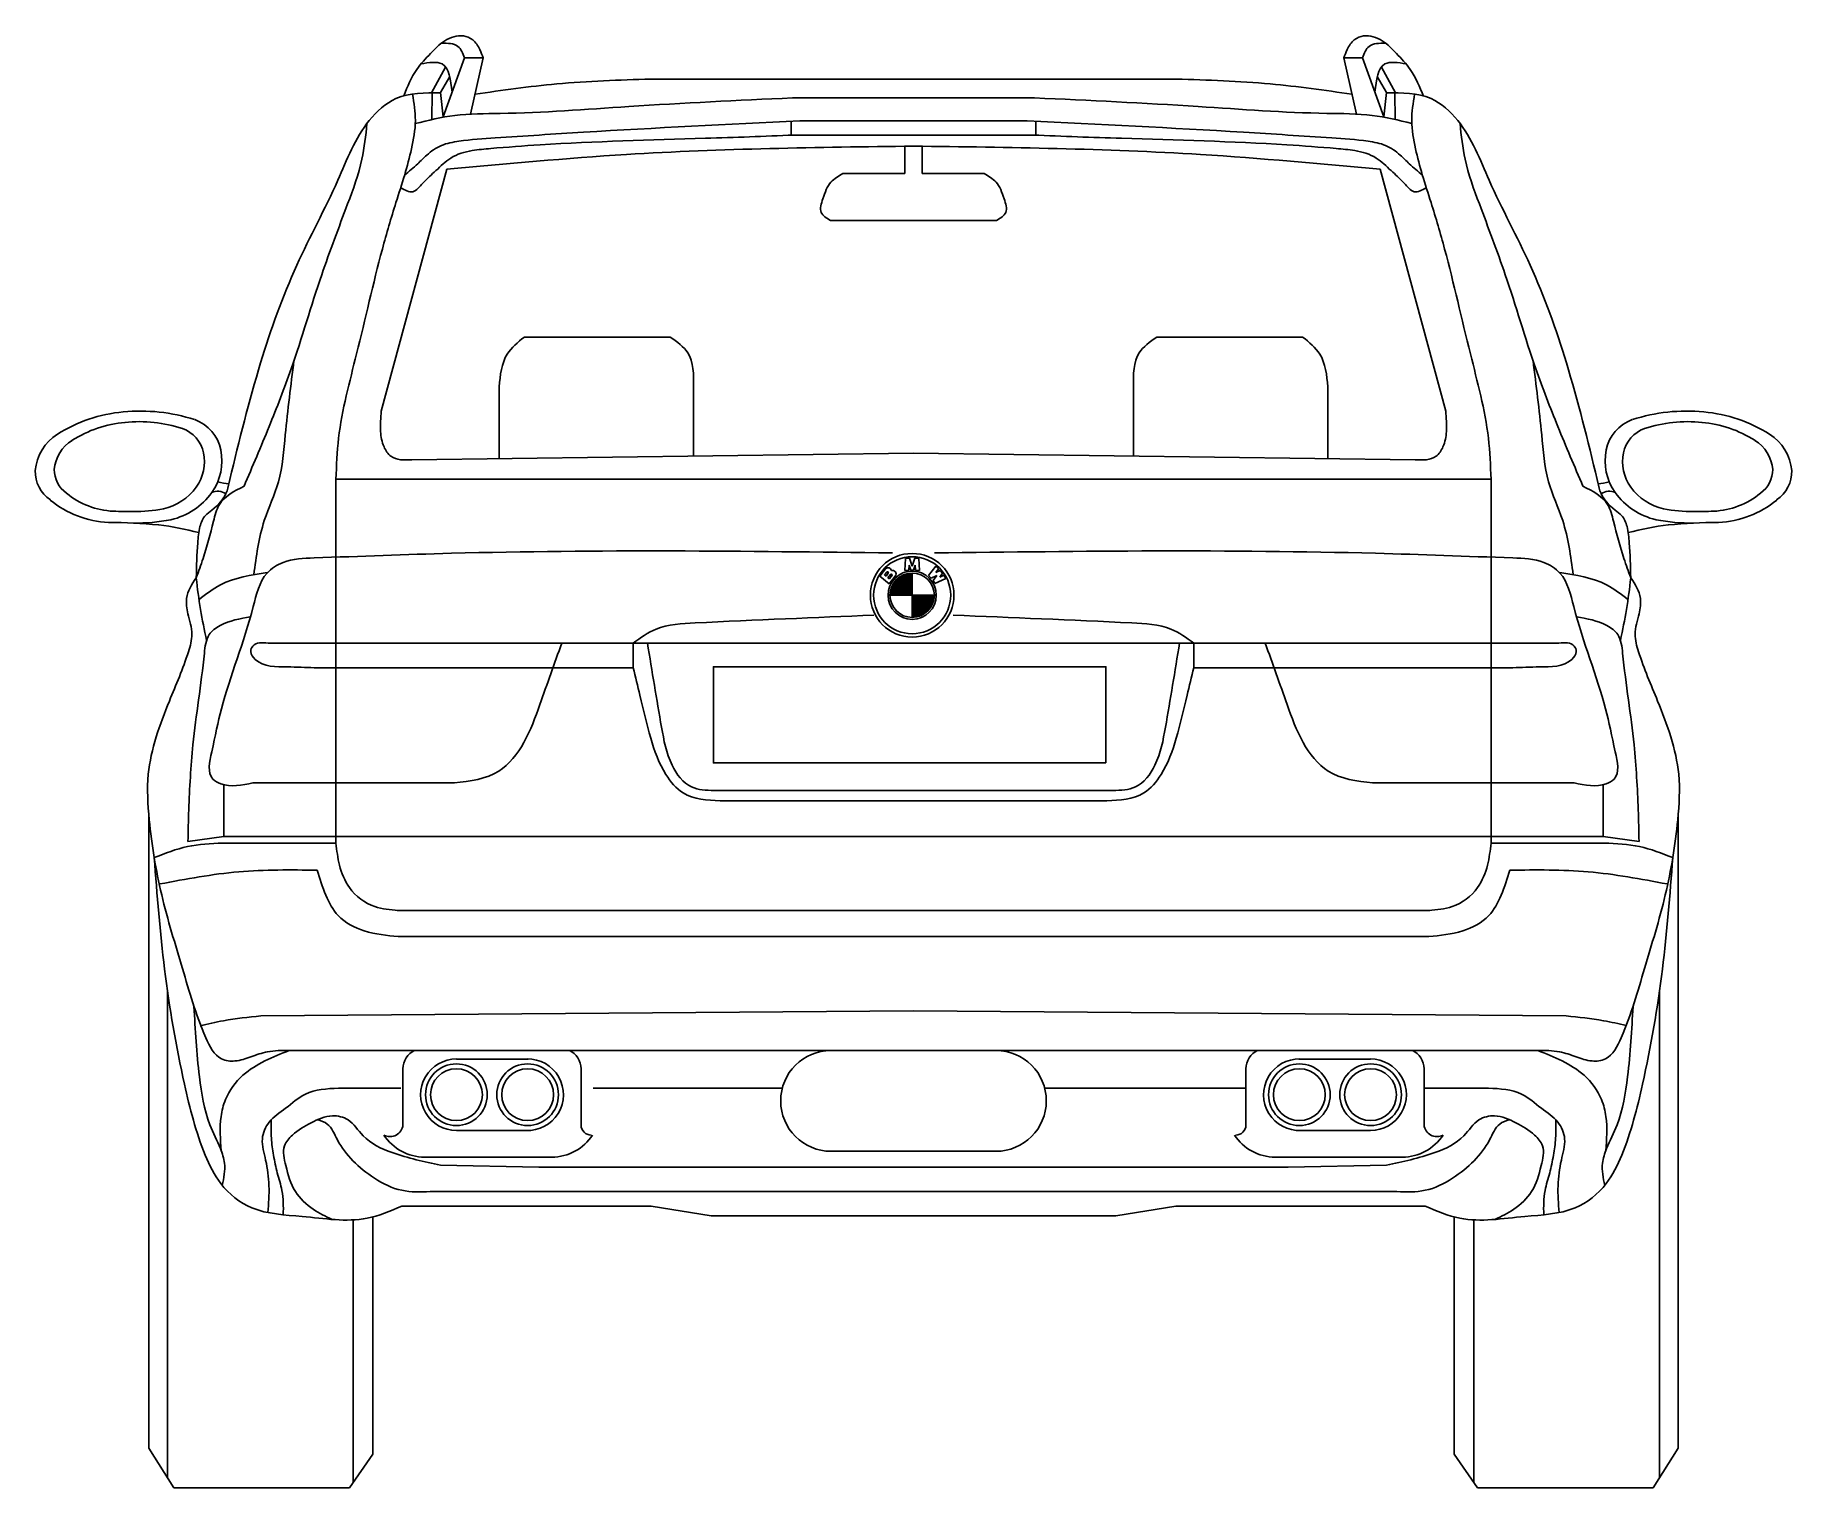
# Model space of a CAD drawing. Header units: millimetres. Extents: x -732 to 732, y 0 to 1210.
import ezdxf

# ---------------------------------------------------------------- set-up
doc = ezdxf.new("R2010")
doc.units = ezdxf.units.MM
doc.layers.add('ceco.net 207', color=7, linetype='Continuous')

msp = doc.modelspace()

# ---------------------------------------------------------------- linework, layer by layer
at = {"layer": 'ceco.net 207'}
for p, q in [((-374, 1191.2), (-391.8, 1142)), ((-358.5, 1191.2), (-374, 1191.2)), ((-358.5, 1191.2), (-368.9, 1144.4)), ((358.5, 1191.2), (369, 1144.3)), ((358.5, 1191.2), (374, 1191.2)), ((374, 1191.2), (391.8, 1142)), ((-401.4, 1162), (-389.7, 1183.6)), ((-386.3, 1175.6), (-394, 1162.5)), ((0, 1173.6), (-218.9, 1173.6)), ((0, 1173.6), (218.9, 1173.6)), ((386.3, 1175.6), (394, 1162.5)), ((401.4, 1162), (389.7, 1183.6)), ((-400.9, 1162), (-401.3, 1139.8)), ((-394, 1162.5), (-391.8, 1142)), ((0, 1157.9), (-100.9, 1157.9)), ((0, 1157.9), (100.9, 1157.9)), ((394, 1162.5), (391.8, 1142)), ((400.9, 1162), (401.3, 1139.8)), ((-101.8, 1138.3), (-101.8, 1126.9)), ((0, 1126.9), (-99.7, 1126.9)), ((0, 1138.7), (-94.7, 1138.7)), ((0, 1138.7), (94.7, 1138.7)), ((0, 1126.9), (99.7, 1126.9)), ((101.8, 1138.3), (101.8, 1126.9)), ((-7.3, 1117.6), (-7.3, 1094.9)), ((7.3, 1117.6), (7.3, 1094.9)), ((-388.8, 1098.4), (-443.3, 897)), ((388.8, 1098.4), (443.3, 897)), ((-7.3, 1094.9), (-58.8, 1094.9)), ((7.3, 1094.9), (58.8, 1094.9)), ((0, 1055.8), (-69.2, 1055.8)), ((0, 1055.8), (69.2, 1055.8)), ((-324.1, 958.7), (-202.7, 958.7)), ((324.1, 958.7), (202.7, 958.7)), ((-345.2, 917.2), (-345.2, 857.4)), ((-183.2, 859.6), (-183.2, 917.2)), ((183.2, 859.6), (183.2, 917.2)), ((345.2, 917.2), (345.2, 857.4)), ((0, 862), (-417.8, 856.4)), ((0, 862), (417.8, 856.4)), ((0, 840.3), (-481, 840.3)), ((-481, 840.3), (-481, 537.1)), ((0, 840.3), (481, 840.3)), ((481, 840.3), (481, 537.1)), ((-23.2, 765.5), (-28, 759.4)), ((-24.2, 760.5), (-22.3, 762.9)), ((-21.1, 761.9), (-22.9, 759.6)), ((-7.5, 761), (-1.1, 761)), ((-6.7, 774.1), (-7.1, 764.2)), ((-7.1, 764.2), (-3.9, 764.6)), ((-3.4, 774.5), (-6.7, 774.1)), ((-3.9, 764.6), (-3.7, 768.7)), ((-3.7, 768.7), (-2.3, 764.6)), ((-1.1, 767.7), (-3.4, 774.5)), ((-2.3, 764.6), (0, 764.6)), ((1.2, 774.5), (-1.1, 767.7)), ((-1.1, 762.1), (-1.1, 725.1)), ((0, 764.6), (1.5, 768.7)), ((4.5, 774.1), (1.2, 774.5)), ((1.5, 768.7), (1.6, 764.6)), ((1.6, 764.6), (4.9, 764.2)), ((4.9, 764.2), (4.5, 774.1)), ((18.6, 767.8), (12.6, 760)), ((20.9, 765.6), (18.6, 767.8)), ((18.6, 762.6), (20.9, 765.6)), ((22.3, 764.3), (18.6, 762.6)), ((21.8, 758.7), (24.2, 761.9)), ((24.2, 761.9), (22.3, 764.3)), ((-28, 759.4), (-20.3, 753.2)), ((-22.9, 759.6), (-24.2, 760.5)), ((-19.2, 760.8), (-21.3, 758.2)), ((-21.3, 758.2), (-20.1, 757.3)), ((-20.3, 753.2), (-15.2, 759.6)), ((-20.1, 757.3), (-18, 759.9)), ((-19.3, 747.1), (-1.1, 747.1)), ((-19.1, 748.2), (-1.1, 748.2)), ((-18.7, 749.4), (-1.1, 749.4)), ((-18.3, 750.6), (-1.1, 750.6)), ((-17.8, 751.7), (-1.1, 751.7)), ((-17.2, 752.9), (-1.1, 752.9)), ((-16.4, 754), (-1.1, 754)), ((-15.6, 755.2), (-1.1, 755.2)), ((-14.5, 756.4), (-1.1, 756.4)), ((-13.3, 757.5), (-1.1, 757.5)), ((-11.9, 758.7), (-1.1, 758.7)), ((-10, 759.9), (-1.1, 759.9)), ((12.6, 760), (14.8, 757.9)), ((14.8, 757.9), (19.4, 760)), ((19.4, 760), (16.3, 756)), ((16.3, 756), (17.8, 753.4)), ((17.8, 753.4), (26.8, 757.5)), ((25.2, 760.3), (21.8, 758.7)), ((26.8, 757.5), (25.2, 760.3)), ((-19.6, 744.8), (-1.1, 744.8)), ((-19.6, 743.6), (17.4, 743.6)), ((-19.5, 745.9), (-1.1, 745.9)), ((-1.1, 742.4), (17.4, 742.4)), ((-1.1, 741.3), (17.3, 741.3)), ((-1.1, 740.1), (17.1, 740.1)), ((-1.1, 739), (16.8, 739)), ((-1.1, 737.8), (16.5, 737.8)), ((-1.1, 736.6), (16.1, 736.6)), ((-1.1, 735.5), (15.5, 735.5)), ((-1.1, 734.3), (14.9, 734.3)), ((-1.1, 733.2), (14.2, 733.2)), ((-1.1, 732), (13.3, 732)), ((-1.1, 730.8), (12.3, 730.8)), ((-1.1, 729.7), (11.1, 729.7)), ((-1.1, 728.5), (9.6, 728.5)), ((-1.1, 727.4), (7.8, 727.4)), ((-1.1, 726.2), (5.3, 726.2)), ((0, 703.8), (-537.6, 703.8)), ((-233.5, 703.8), (-233.5, 683.2)), ((0, 703.8), (537.6, 703.8)), ((233.5, 703.8), (233.5, 683.2)), ((-233.5, 683.2), (-499.1, 683.2)), ((233.5, 683.2), (499.1, 683.2)), ((-574.4, 585.8), (-574.5, 542.5)), ((-382.4, 587.2), (-550.2, 587.2)), ((382.4, 587.2), (550.2, 587.2)), ((574.4, 585.8), (574.5, 542.5)), ((0, 580.9), (-166.1, 580.9)), ((0, 572.2), (-160.9, 572.2)), ((0, 580.9), (166.1, 580.9)), ((0, 572.2), (160.9, 572.2)), ((-637, 33.1), (-637, 562.1)), ((637, 33.1), (637, 562.1)), ((-574.5, 542.5), (-604.3, 538.4)), ((0, 542.5), (-574.5, 542.5)), ((0, 542.5), (574.5, 542.5)), ((574.5, 542.5), (604.3, 538.4)), ((-481, 537.1), (-575.4, 537.1)), ((481, 537.1), (575.4, 537.1)), ((0, 481.1), (-430, 481.1)), ((0, 481.1), (430, 481.1)), ((0, 459.2), (-429.1, 459.2)), ((0, 459.2), (429.1, 459.2)), ((-621.3, 8.3), (-621.3, 413.5)), ((621.3, 8.3), (621.3, 413.5)), ((0, 397.4), (-543.6, 393.2)), ((0, 397.4), (543.6, 393.2)), ((-519.9, 364.4), (0, 364.4)), ((-320.9, 357.2), (-380.7, 357.2)), ((519.9, 364.4), (0, 364.4)), ((320.9, 357.2), (380.7, 357.2)), ((-425.3, 349.1), (-425.3, 302.3)), ((-276.9, 349.1), (-276.9, 302.3)), ((276.9, 349.1), (276.9, 302.3)), ((425.3, 349.1), (425.3, 302.3)), ((-427.1, 333), (-478.9, 333)), ((-266.7, 333), (-109.2, 333)), ((276.9, 333), (109.2, 333)), ((425.3, 333), (478.9, 333)), ((-320, 297.7), (-380.7, 297.7)), ((320, 297.7), (380.7, 297.7)), ((-68.6, 280.4), (0, 280.4)), ((68.6, 280.4), (0, 280.4)), ((-301.3, 275.5), (-407.1, 275.5)), ((-394, 268.8), (-312.1, 267.2)), ((-312.1, 267.2), (0, 267.2)), ((312.1, 267.2), (0, 267.2)), ((301.3, 275.5), (407.1, 275.5)), ((394, 268.8), (312.1, 267.2)), ((-426.3, 234.7), (-218.5, 234.7)), ((-402.6, 246.8), (0, 246.8)), ((-218.5, 234.7), (-168.6, 226.6)), ((402.6, 246.8), (0, 246.8)), ((218.5, 234.7), (168.6, 226.6)), ((426.3, 234.7), (218.5, 234.7)), ((-466.8, 4.3), (-466.8, 223.2)), ((-450.3, 28.1), (-450.3, 225.8)), ((-168.6, 226.6), (0, 226.6)), ((168.6, 226.6), (0, 226.6)), ((450.3, 28.1), (450.3, 225.8)), ((466.8, 4.3), (466.8, 223.2)), ((-637, 33.1), (-616, 0)), ((637, 33.1), (616, 0)), ((-469.8, 0), (-450.3, 28.1)), ((469.8, 0), (450.3, 28.1)), ((-616, 0), (-469.8, 0)), ((616, 0), (469.8, 0))]:
    msp.add_line(p, q, dxfattribs=at)
msp.add_lwpolyline([(160.3, 603.9), (-166.7, 603.9), (-166.7, 684), (160.3, 684)], close=True, dxfattribs=at)
for centre, radius in [((-1.1, 743.6), 34.8), ((-1.1, 743.6), 32.1), ((-1.1, 743.6), 20.1), ((-1.1, 743.6), 18.5), ((-380.7, 327.5), 25.7), ((-321.4, 327.5), 25.7), ((321.4, 327.5), 25.7), ((380.7, 327.5), 25.7), ((-380.7, 327.5), 21.6), ((-321.4, 327.5), 21.6), ((321.4, 327.5), 21.6), ((380.7, 327.5), 21.6)]:
    msp.add_circle(centre, radius, dxfattribs=at)
for centre, radius, start, end in [((-647.3, 774.3), 122.5, 95.1322, 122.4344), ((-643.5, 752.5), 144.5, 71.952, 95.8531), ((643.5, 752.5), 144.5, 84.1469, 108.048), ((647.3, 774.3), 122.5, 57.5656, 84.8678), ((-647.9, 789.6), 98.4, 95.1322, 122.4344), ((-644.9, 772.1), 116.1, 71.952, 95.8531), ((-618.2, 856.7), 27.4, 11.6318, 70.1034), ((-610.3, 857.8), 34.1, 11.6318, 70.1034), ((610.3, 857.8), 34.1, 109.8966, 168.3682), ((618.2, 856.7), 27.4, 109.8966, 168.3682), ((644.9, 772.1), 116.1, 84.1469, 108.048), ((647.9, 789.6), 98.4, 57.5656, 84.8678), ((-692, 843.9), 39.7, 121.8156, 174.8513), ((-683.9, 845.5), 31.9, 121.8156, 174.8513), ((-621.8, 855.5), 45.8, 324.7107, 11.5387), ((621.8, 855.5), 45.8, 168.4613, 215.2893), ((683.9, 845.5), 31.9, 5.1487, 58.1844), ((692, 843.9), 39.7, 5.1487, 58.1844), ((-627.4, 854.9), 36.8, 324.7107, 11.5387), ((627.4, 854.9), 36.8, 168.4613, 215.2893), ((-702.9, 846.7), 28.6, 178.4328, 236.0708), ((-692.6, 847.8), 23, 178.4328, 236.0708), ((-568.7, 872.3), 35.8, 252.6002, 267.7108), ((568.7, 872.3), 35.8, 272.2892, 287.3998), ((692.6, 847.8), 23, 303.9292, 1.5672), ((702.9, 846.7), 28.6, 303.9292, 1.5672), ((-666.5, 886.6), 82.5, 230.5179, 267.2559), ((-663.3, 879.8), 66.3, 230.5179, 267.2559), ((-635.4, 861.4), 47.1, 283.0504, 323.857), ((-631.7, 863.6), 58.6, 283.0504, 323.857), ((-579.5, 819.7), 10.6, 51.1696, 117.7897), ((579.5, 819.7), 10.6, 62.2103, 128.8304), ((631.7, 863.6), 58.6, 216.143, 256.9496), ((635.4, 861.4), 47.1, 216.143, 256.9496), ((663.3, 879.8), 66.3, 272.7441, 309.4821), ((666.5, 886.6), 82.5, 272.7441, 309.4821), ((-653.8, 1010), 196.7, 266.3048, 271.2008), ((-647.8, 931), 117.7, 269.0763, 281.2841), ((-647.2, 950.2), 146.5, 269.0763, 281.2841), ((647.2, 950.2), 146.5, 258.7159, 270.9237), ((647.8, 931), 117.7, 258.7159, 270.9237), ((653.8, 1010), 196.7, 268.7992, 273.6952), ((-668.1, 432.5), 371.7, 83.917, 90.3647), ((-653.1, 584.8), 218.7, 74.6752, 83.581), ((653.1, 584.8), 218.7, 96.419, 105.3248), ((668.1, 432.5), 371.7, 89.6353, 96.083), ((-21.1, 763.9), 2.62, 3.5411, 141.5977), ((-21.7, 762.4), 0.781, 321.6974, 142.4623), ((-18.6, 760.3), 0.781, 321.3189, 141.8384), ((-17.4, 761.4), 2.87, 321.3183, 111.5293), ((-408.4, 349.1), 16.9, 114.7781, 180), ((-380.7, 327.5), 29.8, 89.9968, 270.0309), ((-321.4, 327.5), 29.8, 267.3742, 90.8519), ((-293.7, 349.1), 16.9, 0, 65.2219), ((-68.6, 322.4), 42, 90, 270), ((68.6, 322.4), 42, 270, 90), ((293.7, 349.1), 16.9, 114.7781, 180), ((321.4, 327.5), 29.8, 89.1481, 272.6258), ((380.7, 327.5), 29.8, 269.9691, 90.0032), ((408.4, 349.1), 16.9, 0, 65.2219), ((-435.9, 303.3), 10.7, 240.9417, 355.0455), ((-407.1, 316.1), 40.6, 213.0947, 270), ((-301.3, 316.1), 40.6, 270, 326.9053), ((-268.4, 302.3), 8.44, 180, 270), ((301.3, 316.1), 40.6, 213.0947, 270), ((268.4, 302.3), 8.44, 270, 0), ((407.1, 316.1), 40.6, 270, 326.9053), ((435.9, 303.3), 10.7, 184.9545, 299.0583)]:
    msp.add_arc(centre, radius, start, end, dxfattribs=at)
for points, knots in [([(-424.6, 1159.6), (-421.5, 1167.3), (-416.1, 1180.4), (-402.6, 1194.5), (-391.3, 1206.4), (-377.4, 1211.2), (-366, 1206.7), (-361.3, 1199), (-359.3, 1193.5), (-358.5, 1191.2)], [0.257354, 0.257354, 0.257354, 0.257354, 24.917881, 42.37819, 58.209501, 74.253573, 82.639773, 92.764533, 100.130386, 100.130386, 100.130386, 100.130386]), ([(-393.1, 1203.5), (-387.9, 1203.5), (-378.6, 1203.4), (-375.4, 1195), (-374, 1191.2)], [0, 0, 0, 0, 13.91978, 24.948157, 24.948157, 24.948157, 24.948157]), ([(424.7, 1159.3), (421.6, 1167.1), (416.2, 1180.3), (402.6, 1194.5), (391.3, 1206.4), (377.4, 1211.2), (366, 1206.7), (361.3, 1199), (359.3, 1193.5), (358.5, 1191.2)], [0, 0, 0, 0, 24.917881, 42.37819, 58.209501, 74.253573, 82.639773, 92.764533, 100.130386, 100.130386, 100.130386, 100.130386]), ([(393.1, 1203.5), (387.9, 1203.5), (378.6, 1203.4), (375.4, 1195), (374, 1191.2)], [0, 0, 0, 0, 13.91978, 24.948157, 24.948157, 24.948157, 24.948157]), ([(-410.2, 1186.2), (-403.6, 1187.3), (-387.4, 1190.1), (-385.5, 1172.8), (-384.3, 1162.7)], [0, 0, 0, 0, 17.541308, 42.541691, 42.541691, 42.541691, 42.541691]), ([(410.2, 1186.2), (403.6, 1187.3), (387.4, 1190.1), (385.5, 1172.8), (384.3, 1162.7)], [0, 0, 0, 0, 17.541308, 42.541691, 42.541691, 42.541691, 42.541691]), ([(-218.9, 1173.6), (-245, 1172.8), (-294.1, 1171.2), (-342.6, 1164.2), (-365.2, 1161)], [0, 0, 0, 0, 78.370133, 146.972805, 146.972805, 146.972805, 146.972805]), ([(218.9, 1173.6), (245, 1172.8), (294.1, 1171.2), (342.6, 1164.2), (365.2, 1161)], [0, 0, 0, 0, 78.370133, 146.972805, 146.972805, 146.972805, 146.972805]), ([(-569.5, 839.9), (-561.5, 872.5), (-546.7, 933.2), (-516.7, 1017), (-481.1, 1081.7), (-461.9, 1133.2), (-429.9, 1162.4), (-406.9, 1162.1), (-394, 1162)], [0, 0, 0, 0, 100.736851, 187.348544, 265.84935, 322.095731, 350.948863, 388.274145, 388.274145, 388.274145, 388.274145]), ([(-481, 840.3), (-480.6, 851.7), (-479.1, 887.1), (-461.6, 950.5), (-447.3, 1016.2), (-432.9, 1065.6), (-423.7, 1093.2), (-417.8, 1115.8), (-413.6, 1138.5), (-416, 1153.7), (-417.2, 1161.1)], [0, 0, 0, 0, 34.235779, 106.024142, 195.96409, 236.320409, 260.44342, 282.956083, 306.583428, 328.845944, 328.845944, 328.845944, 328.845944]), ([(-100.9, 1157.9), (-146.3, 1155.8), (-227.5, 1152), (-321, 1144.5), (-380.9, 1144.9), (-404.1, 1139.2), (-415, 1136.5)], [0, 0, 0, 0, 136.550944, 243.709458, 281.650261, 315.199583, 315.199583, 315.199583, 315.199583]), ([(100.9, 1157.9), (146.3, 1155.8), (227.5, 1152), (321, 1144.6), (380.9, 1144.9), (404.1, 1139.3), (415, 1136.6)], [0, 0, 0, 0, 136.550944, 243.709458, 281.650261, 315.196693, 315.196693, 315.196693, 315.196693]), ([(569.5, 839.9), (561.5, 872.5), (546.7, 933.2), (516.7, 1017), (481.1, 1081.7), (461.9, 1133.2), (429.9, 1162.4), (406.9, 1162.1), (394, 1162)], [0, 0, 0, 0, 100.736851, 187.348544, 265.84935, 322.095731, 350.948863, 388.274145, 388.274145, 388.274145, 388.274145]), ([(481, 840.3), (480.6, 851.7), (479.1, 887.1), (461.6, 950.5), (447.3, 1016.2), (432.9, 1065.6), (423.7, 1093.2), (417.8, 1115.8), (413.6, 1138.5), (416.1, 1153.7), (417.4, 1161.1)], [0, 0, 0, 0, 34.235779, 106.024142, 195.96409, 236.320409, 260.44342, 282.956083, 306.583428, 328.84279, 328.84279, 328.84279, 328.84279]), ([(-557.6, 834.4), (-550.5, 850.9), (-536.8, 883.2), (-514, 941.6), (-496, 1004.8), (-474, 1062), (-458.7, 1103.5), (-456.2, 1126.5), (-455.2, 1136.5)], [0, 0, 0, 0, 53.904584, 105.34923, 187.803926, 250.615979, 289.720932, 319.670606, 319.670606, 319.670606, 319.670606]), ([(-99.7, 1126.9), (-124.2, 1125.9), (-194.7, 1123.3), (-278.9, 1121.4), (-343.6, 1116.5), (-368.7, 1114.3), (-385.5, 1109.7), (-397.5, 1097.1), (-407.7, 1088.7), (-416.5, 1077.1), (-423.6, 1081.1), (-427.2, 1083)], [0, 0, 0, 0, 73.751515, 211.457856, 252.784355, 268.229207, 287.222662, 303.386724, 318.57598, 329.463425, 340.042488, 340.042488, 340.042488, 340.042488]), ([(-94.7, 1138.7), (-154.8, 1135.8), (-239.3, 1131.8), (-334, 1125.5), (-373.5, 1122.9), (-393.5, 1119.3), (-404.7, 1111.4), (-413.7, 1101.9), (-420.1, 1096.6), (-423.9, 1093.6)], [0, 0, 0, 0, 180.526563, 254.000687, 284.368352, 299.501938, 314.11353, 324.505482, 338.870437, 338.870437, 338.870437, 338.870437]), ([(94.7, 1138.7), (154.8, 1135.8), (239.3, 1131.8), (334, 1125.5), (373.5, 1122.9), (393.5, 1119.3), (404.7, 1111.4), (413.7, 1101.9), (420.1, 1096.6), (423.9, 1093.6)], [0, 0, 0, 0, 180.526563, 254.000687, 284.368352, 299.501938, 314.11353, 324.505482, 338.870437, 338.870437, 338.870437, 338.870437]), ([(99.7, 1126.9), (124.2, 1125.9), (194.7, 1123.3), (278.9, 1121.4), (343.6, 1116.5), (368.7, 1114.3), (385.5, 1109.7), (397.5, 1097.1), (407.7, 1088.7), (416.5, 1077.1), (423.6, 1081.1), (427.2, 1083)], [0, 0, 0, 0, 73.751515, 211.457856, 252.784355, 268.229207, 287.222662, 303.386724, 318.57598, 329.463425, 340.042488, 340.042488, 340.042488, 340.042488]), ([(557.6, 834.4), (550.5, 850.9), (536.8, 883.2), (514, 941.6), (496, 1004.8), (474, 1062), (458.7, 1103.5), (456.2, 1126.5), (455.2, 1136.5)], [0, 0, 0, 0, 53.904584, 105.34923, 187.803926, 250.615979, 289.720932, 319.670606, 319.670606, 319.670606, 319.670606]), ([(0, 1117.7), (-79.8, 1116.7), (-209.7, 1115), (-339, 1103), (-388.8, 1098.4)], [0, 0, 0, 0, 239.237593, 389.449785, 389.449785, 389.449785, 389.449785]), ([(0, 1117.7), (79.8, 1116.7), (209.7, 1115), (339, 1103), (388.8, 1098.4)], [0, 0, 0, 0, 239.237593, 389.449785, 389.449785, 389.449785, 389.449785]), ([(-69.2, 1055.8), (-72.5, 1057.8), (-79.4, 1061.9), (-74.9, 1075.6), (-70.7, 1088), (-62.4, 1092.7), (-58.8, 1094.9)], [0, 0, 0, 0, 10.117541, 21.623605, 36.944621, 49.226649, 49.226649, 49.226649, 49.226649]), ([(69.2, 1055.8), (72.5, 1057.8), (79.4, 1061.9), (74.9, 1075.6), (70.7, 1088), (62.4, 1092.7), (58.8, 1094.9)], [0, 0, 0, 0, 10.117541, 21.623605, 36.944621, 49.226649, 49.226649, 49.226649, 49.226649]), ([(-345.2, 917.2), (-344.2, 927), (-342.5, 943.8), (-329.5, 954.3), (-324.1, 958.7)], [0, 0, 0, 0, 28.168223, 48.240475, 48.240475, 48.240475, 48.240475]), ([(-183.2, 917.2), (-183.1, 927.5), (-183, 945), (-197, 954.7), (-202.7, 958.7)], [0, 0, 0, 0, 28.773275, 48.506083, 48.506083, 48.506083, 48.506083]), ([(183.2, 917.2), (183.1, 927.5), (183, 945), (197, 954.7), (202.7, 958.7)], [0, 0, 0, 0, 28.773275, 48.506083, 48.506083, 48.506083, 48.506083]), ([(345.2, 917.2), (344.2, 927), (342.5, 943.8), (329.5, 954.3), (324.1, 958.7)], [0, 0, 0, 0, 28.168223, 48.240475, 48.240475, 48.240475, 48.240475]), ([(-549.4, 760.7), (-547.4, 776), (-544, 802.7), (-526.1, 839.2), (-523, 885), (-518.6, 918.5), (-516, 939)], [0, 0, 0, 0, 46.026575, 80.36498, 120.00265, 182.106405, 182.106405, 182.106405, 182.106405]), ([(549.4, 760.7), (547.4, 776), (544, 802.7), (526.1, 839.2), (523, 885), (518.6, 918.5), (516, 939)], [0, 0, 0, 0, 46.026575, 80.36498, 120.00265, 182.106405, 182.106405, 182.106405, 182.106405]), ([(-443.3, 897), (-443.7, 891.3), (-444.6, 881.3), (-442.2, 868.1), (-434.3, 855.8), (-424.2, 856.2), (-417.8, 856.4)], [0, 0, 0, 0, 17.06271, 30.093748, 39.886658, 57.610567, 57.610567, 57.610567, 57.610567]), ([(443.3, 897), (443.7, 891.3), (444.6, 881.3), (442.2, 868.1), (434.3, 855.8), (424.2, 856.2), (417.8, 856.4)], [0, 0, 0, 0, 17.06271, 30.093748, 39.886658, 57.610567, 57.610567, 57.610567, 57.610567]), ([(-597.4, 758.2), (-597.1, 767.9), (-596.7, 782.2), (-595.2, 799.7), (-591.1, 809.8), (-580.5, 816.8), (-571.9, 826.8), (-570.1, 836.7), (-569.5, 839.9)], [0, 0, 0, 0, 29.13236, 42.742618, 53.147752, 59.950126, 80.522515, 90.081603, 90.081603, 90.081603, 90.081603]), ([(-597.4, 758.2), (-595.4, 763.5), (-589.7, 778.9), (-584.5, 799.2), (-578.5, 823.7), (-565.7, 830.3), (-557.6, 834.4)], [0, 0, 0, 0, 16.953616, 49.206848, 63.893369, 89.592508, 89.592508, 89.592508, 89.592508]), ([(597.4, 758.2), (595.4, 763.5), (589.7, 778.9), (584.5, 799.2), (578.5, 823.7), (565.7, 830.3), (557.6, 834.4)], [0, 0, 0, 0, 16.953616, 49.206848, 63.893369, 89.592508, 89.592508, 89.592508, 89.592508]), ([(597.4, 758.2), (597.1, 767.9), (596.7, 782.2), (595.2, 799.7), (591.1, 809.8), (580.5, 816.8), (571.9, 826.8), (570.1, 836.7), (569.5, 839.9)], [0, 0, 0, 0, 29.13236, 42.742618, 53.147752, 59.950126, 80.522515, 90.081603, 90.081603, 90.081603, 90.081603]), ([(-550.2, 587.2), (-559.3, 585.3), (-570.9, 582.9), (-589.1, 592.6), (-582.9, 619.7), (-574, 664.8), (-553.7, 713.5), (-543.9, 760.2), (-522.3, 773.9), (-469.3, 775.7), (-301.3, 782.2), (-140.3, 780.4), (-17.6, 778.8)], [0, 0, 0, 0, 0.0161919, 0.0207512, 0.0344407, 0.0566723, 0.1103847, 0.1285753, 0.1382362, 0.1541003, 0.2230528, 0.4446098, 0.4446098, 0.4446098, 0.4446098]), ([(550.2, 587.2), (559.3, 585.3), (570.9, 582.9), (589.1, 592.6), (582.9, 619.7), (574, 664.8), (553.7, 713.5), (543.9, 760.2), (522.3, 773.9), (469.3, 775.7), (301.3, 782.2), (140.3, 780.4), (17.6, 778.8)], [0, 0, 0, 0, 0.0161919, 0.0207512, 0.0344407, 0.0566723, 0.1103847, 0.1285753, 0.1382362, 0.1541003, 0.2230528, 0.4446098, 0.4446098, 0.4446098, 0.4446098]), ([(-595.1, 739.9), (-589.4, 744.4), (-572.9, 757.4), (-551.8, 760.4), (-538.2, 762.4)], [0, 0, 0, 0, 21.688741, 62.137133, 62.137133, 62.137133, 62.137133]), ([(595.1, 739.9), (589.4, 744.4), (572.9, 757.4), (551.8, 760.4), (538.2, 762.4)], [0, 0, 0, 0, 21.688741, 62.137133, 62.137133, 62.137133, 62.137133]), ([(-519.9, 364.4), (-526.1, 364.4), (-537, 364.4), (-551.7, 359.2), (-564.1, 354.7), (-580.8, 356.7), (-596.2, 388.1), (-608.6, 433), (-627.7, 493.7), (-636.5, 547.9), (-639.8, 603.3), (-622.5, 650), (-606.5, 686.8), (-599.3, 712), (-604.6, 726.5), (-606.8, 743.4), (-601.2, 752.7), (-597.4, 758.2)], [0, 0, 0, 0, 18.202333, 32.681065, 46.304471, 57.534004, 79.576301, 140.28315, 204.110799, 267.58974, 305.638636, 368.973398, 412.926916, 427.872888, 445.309855, 458.048741, 477.168892, 477.168892, 477.168892, 477.168892]), ([(-588.8, 706), (-590.6, 714.6), (-594.3, 731.8), (-596.4, 749.3), (-597.4, 758.2)], [0, 0, 0, 0, 26.231507, 52.891938, 52.891938, 52.891938, 52.891938]), ([(519.9, 364.4), (526.1, 364.4), (537, 364.4), (551.7, 359.2), (564.1, 354.7), (580.8, 356.7), (596.2, 388.1), (608.6, 433), (627.7, 493.7), (636.5, 547.9), (639.8, 603.3), (622.5, 650), (606.5, 686.8), (599.3, 712), (604.6, 726.5), (606.8, 743.4), (601.2, 752.7), (597.4, 758.2)], [0, 0, 0, 0, 18.202333, 32.681065, 46.304471, 57.534004, 79.576301, 140.28315, 204.110799, 267.58974, 305.638636, 368.973398, 412.926916, 427.872888, 445.309855, 458.048741, 477.168892, 477.168892, 477.168892, 477.168892]), ([(588.8, 706), (590.6, 714.6), (594.3, 731.8), (596.4, 749.3), (597.4, 758.2)], [0, 0, 0, 0, 26.231507, 52.891938, 52.891938, 52.891938, 52.891938]), ([(-604.3, 538.4), (-604.1, 547.2), (-603.5, 574), (-600.4, 627), (-592.6, 673.7), (-589.1, 710.6), (-573.5, 721.9), (-560.9, 724.1), (-552.2, 725.6)], [0, 0, 0, 0, 26.52744, 80.597195, 157.623325, 173.618864, 185.329307, 211.746854, 211.746854, 211.746854, 211.746854]), ([(-233.5, 703.8), (-227.4, 708.2), (-212.1, 719), (-141.9, 722.6), (-82, 725), (-32.9, 727)], [0, 0, 0, 0, 22.341619, 55.28031, 204.382091, 204.382091, 204.382091, 204.382091]), ([(233.5, 703.8), (227.4, 708.2), (212.1, 719), (141.9, 722.6), (82, 725), (32.9, 727)], [0, 0, 0, 0, 22.341619, 55.28031, 204.382091, 204.382091, 204.382091, 204.382091]), ([(604.3, 538.4), (604.1, 547.2), (603.5, 574), (600.4, 627), (592.6, 673.7), (589.1, 710.6), (573.5, 721.9), (560.9, 724.1), (552.2, 725.6)], [0, 0, 0, 0, 26.52744, 80.597195, 157.623325, 173.618864, 185.329307, 211.746854, 211.746854, 211.746854, 211.746854]), ([(-499.1, 683.2), (-506.4, 683.5), (-522.8, 684.2), (-543.9, 683.6), (-553.2, 695.7), (-549.3, 704.6), (-542.5, 704.1), (-537.6, 703.8)], [0, 0, 0, 0, 22.50124, 50.087982, 57.524618, 62.49155, 75.349694, 75.349694, 75.349694, 75.349694]), ([(-382.4, 587.2), (-369.2, 588.8), (-345, 591.7), (-322.4, 621.2), (-309, 658.8), (-299, 686.7), (-293, 703.8)], [0, 0, 0, 0, 38.196567, 70.024588, 104.294095, 158.674624, 158.674624, 158.674624, 158.674624]), ([(-166.1, 580.9), (-172.7, 581.1), (-187.8, 581.5), (-204.6, 604.3), (-212.1, 646), (-217.8, 680.3), (-221.6, 703.8)], [0, 0, 0, 0, 19.082788, 43.301249, 76.19905, 147.309558, 147.309558, 147.309558, 147.309558]), ([(166.1, 580.9), (172.7, 581.1), (187.8, 581.5), (204.6, 604.3), (212.1, 646), (217.8, 680.3), (221.6, 703.8)], [0, 0, 0, 0, 19.082788, 43.301249, 76.19905, 147.309558, 147.309558, 147.309558, 147.309558]), ([(382.4, 587.2), (369.2, 588.8), (345, 591.7), (322.4, 621.2), (309, 658.8), (299, 686.7), (293, 703.8)], [0, 0, 0, 0, 38.196567, 70.024588, 104.294095, 158.674624, 158.674624, 158.674624, 158.674624]), ([(499.1, 683.2), (506.4, 683.5), (522.8, 684.2), (543.9, 683.6), (553.2, 695.7), (549.3, 704.6), (542.5, 704.1), (537.6, 703.8)], [0, 0, 0, 0, 22.50124, 50.087982, 57.524618, 62.49155, 75.349694, 75.349694, 75.349694, 75.349694]), ([(-160.9, 572.2), (-172, 572.9), (-190.5, 573.9), (-209.8, 597.1), (-219.9, 625.6), (-226.8, 656), (-231.6, 675.5), (-233.5, 683.2)], [0, 0, 0, 0, 31.619602, 52.647806, 85.530915, 122.308617, 145.923649, 145.923649, 145.923649, 145.923649]), ([(160.9, 572.2), (172, 572.9), (190.5, 573.9), (209.8, 597.1), (219.9, 625.6), (226.8, 656), (231.6, 675.5), (233.5, 683.2)], [0, 0, 0, 0, 31.619602, 52.647806, 85.530915, 122.308617, 145.923649, 145.923649, 145.923649, 145.923649]), ([(-575.4, 537.1), (-585.3, 536.7), (-605, 535.9), (-623.3, 528.6), (-632.4, 525)], [0, 0, 0, 0, 29.311385, 58.618124, 58.618124, 58.618124, 58.618124]), ([(-429.1, 481.1), (-435.8, 481.6), (-451.3, 482.8), (-470.5, 497.3), (-478.8, 518), (-480.3, 530.9), (-481, 537.1)], [0, 0, 0, 0, 19.913227, 46.183823, 66.678225, 85.249162, 85.249162, 85.249162, 85.249162]), ([(429.1, 481.1), (435.8, 481.6), (451.3, 482.8), (470.5, 497.3), (478.8, 518), (480.3, 530.9), (481, 537.1)], [0, 0, 0, 0, 19.913227, 46.183823, 66.678225, 85.249162, 85.249162, 85.249162, 85.249162]), ([(575.4, 537.1), (585.3, 536.7), (605, 535.9), (623.3, 528.6), (632.4, 525)], [0, 0, 0, 0, 29.311385, 58.618124, 58.618124, 58.618124, 58.618124]), ([(-632.4, 525), (-630, 493.9), (-625.1, 430.6), (-610.7, 347.7), (-595.5, 287.5), (-577.7, 250.7), (-549.2, 228.2), (-505.2, 226.9), (-462.1, 219.4), (-435.8, 230.6), (-426.3, 234.7)], [0, 0, 0, 0, 93.270389, 190.500544, 252.050287, 279.132164, 311.998509, 354.422131, 408.50285, 439.048481, 439.048481, 439.048481, 439.048481]), ([(-496.8, 514.6), (-518.6, 514.8), (-562.6, 515.3), (-605.8, 507.2), (-627.6, 503.1)], [0, 0, 0, 0, 65.155407, 131.524828, 131.524828, 131.524828, 131.524828]), ([(-429.1, 459.2), (-438.7, 460.2), (-456.5, 461.9), (-479.7, 473.8), (-490.3, 494.3), (-494.6, 507.6), (-496.8, 514.6)], [0, 0, 0, 0, 28.689227, 53.922338, 73.612393, 95.921288, 95.921288, 95.921288, 95.921288]), ([(632.4, 525), (630, 493.9), (625.1, 430.6), (610.7, 347.7), (595.5, 287.5), (577.7, 250.7), (549.2, 228.2), (505.2, 226.9), (462.1, 219.4), (435.8, 230.6), (426.3, 234.7)], [0, 0, 0, 0, 93.270389, 190.500544, 252.050287, 279.132164, 311.998509, 354.422131, 408.50285, 439.048481, 439.048481, 439.048481, 439.048481]), ([(429.1, 459.2), (438.7, 460.2), (456.5, 461.9), (479.7, 473.8), (490.3, 494.3), (494.6, 507.6), (496.8, 514.6)], [0, 0, 0, 0, 28.689227, 53.922338, 73.612393, 95.921288, 95.921288, 95.921288, 95.921288]), ([(496.8, 514.6), (518.6, 514.8), (562.6, 515.3), (605.8, 507.2), (627.6, 503.1)], [0, 0, 0, 0, 65.155407, 131.524828, 131.524828, 131.524828, 131.524828]), ([(-599.3, 401.1), (-598.2, 381.6), (-596.3, 348.5), (-589.8, 307.8), (-578.1, 285.6), (-572.2, 268.6), (-574.4, 258.2), (-575.8, 252)], [0, 0, 0, 0, 58.765354, 99.830596, 121.444271, 134.147606, 152.704877, 152.704877, 152.704877, 152.704877]), ([(599.3, 401.1), (598.2, 381.6), (596.3, 348.5), (589.8, 307.8), (578.1, 285.6), (572.2, 268.6), (574.4, 258.2), (575.8, 252)], [0, 0, 0, 0, 58.765354, 99.830596, 121.444271, 134.147606, 152.704877, 152.704877, 152.704877, 152.704877]), ([(-543.6, 393.2), (-554, 392.1), (-571, 390.2), (-587.7, 386.5), (-594.2, 385)], [0, 0, 0, 0, 31.351971, 51.247917, 51.247917, 51.247917, 51.247917]), ([(543.6, 393.2), (554, 392.1), (570.8, 390.3), (587.3, 386.6), (593.6, 385.2)], [0, 0, 0, 0, 31.351971, 50.623868, 50.623868, 50.623868, 50.623868]), ([(-576.5, 280.7), (-577.3, 290.3), (-578.4, 304.7), (-572.9, 327.1), (-555.5, 350.3), (-533.8, 358.9), (-519.9, 364.4)], [0, 0, 0, 0, 28.582189, 43.255149, 68.133285, 111.902681, 111.902681, 111.902681, 111.902681]), ([(576.5, 280.7), (577.3, 290.3), (578.4, 304.7), (572.9, 327.1), (555.5, 350.3), (533.8, 358.9), (519.9, 364.4)], [0, 0, 0, 0, 28.582189, 43.255149, 68.133285, 111.902681, 111.902681, 111.902681, 111.902681]), ([(-478.9, 333), (-488.6, 332.5), (-505.3, 331.6), (-522.1, 316.2), (-537.3, 306.7), (-544.4, 289.7), (-538.7, 271.9), (-536.1, 251.4), (-537.1, 236.8), (-537.7, 229.3)], [0, 0, 0, 0, 28.136965, 48.355288, 66.398865, 81.201728, 99.277931, 120.756213, 143.153632, 143.153632, 143.153632, 143.153632]), ([(478.9, 333), (488.6, 332.5), (505.3, 331.6), (522.1, 316.2), (537.3, 306.7), (544.4, 289.7), (538.7, 271.9), (536.1, 251.4), (537.1, 236.8), (537.7, 229.3)], [0, 0, 0, 0, 28.136965, 48.355288, 66.398865, 81.201728, 99.277931, 120.756213, 143.153632, 143.153632, 143.153632, 143.153632]), ([(-484.3, 223.6), (-489.6, 226.2), (-501.2, 231.8), (-517.1, 246.5), (-522.2, 265.9), (-526.7, 283.9), (-515.7, 296.4), (-502, 304.2), (-486, 311.7), (-468.3, 307.4), (-457.7, 289.2), (-430.1, 276.5), (-407.5, 271.7), (-394, 268.8)], [0, 0, 0, 0, 17.77281, 38.80752, 61.79117, 78.40094, 89.435735, 108.143835, 126.818491, 140.206136, 158.356041, 186.441566, 227.972508, 227.972508, 227.972508, 227.972508]), ([(484.3, 223.6), (489.6, 226.2), (501.2, 231.8), (517.1, 246.5), (522.2, 265.9), (526.7, 283.9), (515.7, 296.4), (502, 304.2), (486, 311.7), (468.3, 307.4), (457.7, 289.2), (430.1, 276.5), (407.5, 271.7), (394, 268.8)], [0, 0, 0, 0, 17.77281, 38.80752, 61.79117, 78.40094, 89.435735, 108.143835, 126.818491, 140.206136, 158.356041, 186.441566, 227.972508, 227.972508, 227.972508, 227.972508]), ([(-534.9, 306.8), (-535, 301.6), (-535.3, 291.7), (-533.1, 276.8), (-530.2, 262.3), (-524.7, 246.2), (-524.8, 234.3), (-524.9, 227.5)], [0, 0, 0, 0, 15.408894, 29.82479, 44.918498, 59.950838, 80.296412, 80.296412, 80.296412, 80.296412]), ([(-496.4, 306.7), (-493.5, 305.7), (-485.4, 303.2), (-479.6, 287.3), (-467.2, 271.7), (-449, 256.9), (-427, 246), (-410.6, 246.5), (-402.6, 246.8)], [0, 0, 0, 0, 8.85725, 24.476987, 46.228919, 69.317232, 94.29985, 117.815863, 117.815863, 117.815863, 117.815863]), ([(496.4, 306.7), (493.5, 305.7), (485.4, 303.2), (479.6, 287.3), (467.2, 271.7), (449, 256.9), (427, 246), (410.6, 246.5), (402.6, 246.8)], [0, 0, 0, 0, 8.85725, 24.476987, 46.228919, 69.317232, 94.29985, 117.815863, 117.815863, 117.815863, 117.815863]), ([(534.9, 306.8), (535, 301.6), (535.3, 291.7), (533.1, 276.8), (530.2, 262.3), (524.7, 246.2), (524.8, 234.3), (524.9, 227.5)], [0, 0, 0, 0, 15.408894, 29.82479, 44.918498, 59.950838, 80.296412, 80.296412, 80.296412, 80.296412])]:
    msp.add_open_spline(points, degree=3, knots=knots, dxfattribs=at)

doc.saveas('drawing.dxf')
